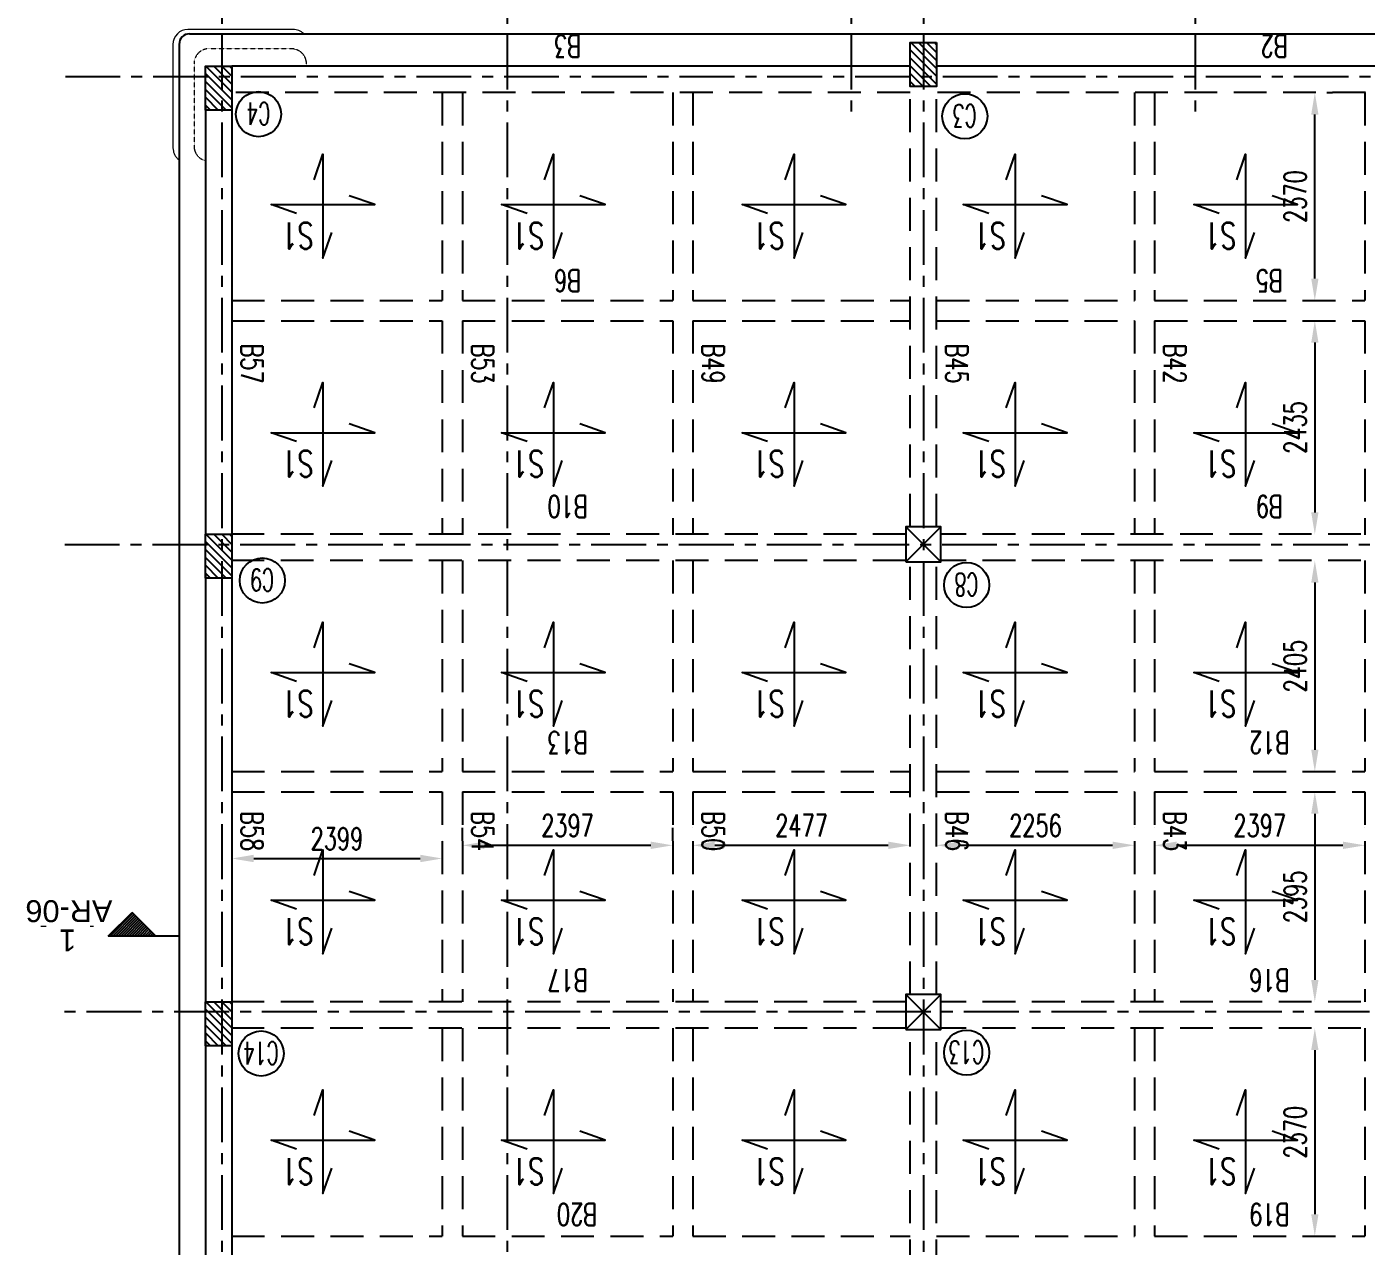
# Model space of a CAD drawing. Header units: millimetres. Extents: x 2659630 to 6742168, y -2425387 to -732288.
# Drawn here: x 3353253 to 3368520, y -1251713 to -1237813 of the extents above; entities that cross this region are included whole.
import ezdxf
from ezdxf.enums import TextEntityAlignment as Align

# ---------------------------------------------------------------- set-up
doc = ezdxf.new("R2010")
doc.units = ezdxf.units.MM
doc.header["$PDMODE"] = 35
doc.header["$PDSIZE"] = -25
for name, pattern in [('CENTER', [2, 1.25, -0.25, 0.25, -0.25]), ('HIDDEN2', [0.1875, 0.125, -0.0625]), ('Overhead', [3.96875, 2.38125, -1.5875])]:
    doc.linetypes.add(name, pattern=pattern)
for name, color, linetype in [('A-CORNICE', 20, 'Continuous'), ('S-BEAM INNER', 4, 'HIDDEN2'), ('S-BEAM NO', 3, 'Continuous'), ('S-BEAM OUTER', 4, 'Continuous'), ('S-COLUMN', 1, 'Continuous'), ('S-COLUMN CIRCLE', 9, 'Continuous'), ('S-COLUMN HATCH', 8, 'Continuous'), ('S-COLUMN NO', 2, 'Continuous'), ('S-GRIDE LINE', 8, 'CENTER'), ('S-SECTION MARK', 1, 'Continuous'), ('S-SLAB MARK', 3, 'Continuous'), ('S-SLAB NO', 3, 'Continuous')]:
    doc.layers.add(name, color=color, linetype=linetype)
for name, color, linetype, lineweight in [('A-FLOR-OVHD', 1, 'Overhead', 18), ('A-PLASTER', 50, 'Continuous', 0), ('G-ANNO-SYMB', 111, 'Continuous', 9)]:
    doc.layers.add(name, color=color, linetype=linetype, lineweight=lineweight)
doc.styles.add('Arial_1', font='arial.ttf', dxfattribs={"height": 98.353293})
doc.styles.add('ROMANS', font='r.shx', dxfattribs={"width": 0.7})
doc.dimstyles.new('dim100', dxfattribs={"dimtxt": 250, "dimasz": 250, "dimexe": 200, "dimexo": 200, "dimgap": 100, "dimtad": 1, "dimdec": 0, "dimrnd": 1, "dimzin": 0, "dimdsep": 46, "dimtxsty": 'ROMANS', "dimcen": 0, "dimclrd": 5, "dimclre": 5, "dimclrt": 4, "dimadec": 0, "dimazin": 0, "dimtfac": 1, "dimtdec": 0, "dimtix": 1, "dimtofl": 0, "dimtmove": 2, "dimatfit": 3, "dimfxl": 1, "dimtolj": 1, "dimtzin": 0, "dimlwd": -1, "dimlwe": -1, "dimarcsym": 0})
pattern_1 = [(45, (3279856.331, -1250016.684), (-15.2387667, 15.2387667), [])]

# ---------------------------------------------------------------- blocks, each defined once
blk = doc.blocks.new('*D2134')
at = {"layer": 'Defpoints', "color": 0, "ltscale": 1200}
for p in [(3367934, -1243898), (3367934, -1246303), (3367934, -1246303)]:
    blk.add_point(p, dxfattribs=at)
at = {"layer": 'S-COLUMN NO', "color": 5, "ltscale": 2500}
for p, q in [((3368134, -1243898), (3368134, -1243898)), ((3367934, -1244148), (3367934, -1246053)), ((3368134, -1246303), (3368134, -1246303))]:
    blk.add_line(p, q, dxfattribs=at)
at = {"layer": 'S-COLUMN NO', "color": 5, "ltscale": 1200}
for points in [[(3367976, -1244148), (3367893, -1244148), (3367934, -1243898)], [(3367893, -1246053), (3367976, -1246053), (3367934, -1246303)]]:
    blk.add_solid(points, dxfattribs=at)
at = {"layer": 'S-COLUMN NO', "color": 4, "ltscale": 1200, "insert": (3367709, -1245100), "char_height": 250, "attachment_point": 5, "rotation": 90, "style": 'ROMANS'}
blk.add_mtext('\\A1;2405', dxfattribs=at)
blk = doc.blocks.new('*D2132')
at = {"layer": 'Defpoints', "color": 0, "ltscale": 1200}
for p in [(3367870, -1238563), (3367934, -1238563), (3367870, -1240933)]:
    blk.add_point(p, dxfattribs=at)
at = {"layer": 'S-COLUMN NO', "color": 5, "ltscale": 2500}
for p, q in [((3368070, -1238563), (3368134, -1238563)), ((3367934, -1240683), (3367934, -1238813)), ((3368070, -1240933), (3368134, -1240933))]:
    blk.add_line(p, q, dxfattribs=at)
at = {"layer": 'S-COLUMN NO', "color": 5, "ltscale": 1200}
for points in [[(3367976, -1238813), (3367893, -1238813), (3367934, -1238563)], [(3367893, -1240683), (3367976, -1240683), (3367934, -1240933)]]:
    blk.add_solid(points, dxfattribs=at)
at = {"layer": 'S-COLUMN NO', "color": 4, "ltscale": 1200, "insert": (3367709, -1239748), "char_height": 250, "attachment_point": 5, "rotation": 90, "style": 'ROMANS'}
blk.add_mtext('\\A1;2370', dxfattribs=at)
blk = doc.blocks.new('*D2133')
at = {"layer": 'Defpoints', "color": 0, "ltscale": 1200}
for p in [(3367934, -1241163), (3367934, -1243598), (3367934, -1243598)]:
    blk.add_point(p, dxfattribs=at)
at = {"layer": 'S-COLUMN NO', "color": 5, "ltscale": 2500}
for p, q in [((3368134, -1241163), (3368134, -1241163)), ((3367934, -1241413), (3367934, -1243348)), ((3368134, -1243598), (3368134, -1243598))]:
    blk.add_line(p, q, dxfattribs=at)
at = {"layer": 'S-COLUMN NO', "color": 5, "ltscale": 1200}
for points in [[(3367976, -1241413), (3367893, -1241413), (3367934, -1241163)], [(3367893, -1243348), (3367976, -1243348), (3367934, -1243598)]]:
    blk.add_solid(points, dxfattribs=at)
at = {"layer": 'S-COLUMN NO', "color": 4, "ltscale": 1200, "insert": (3367709, -1242380), "char_height": 250, "attachment_point": 5, "rotation": 90, "style": 'ROMANS'}
blk.add_mtext('\\A1;2435', dxfattribs=at)
blk = doc.blocks.new('*D2135')
at = {"layer": 'Defpoints', "color": 0, "ltscale": 1200}
for p in [(3367934, -1246533), (3367934, -1248928), (3367934, -1248928)]:
    blk.add_point(p, dxfattribs=at)
at = {"layer": 'S-COLUMN NO', "color": 5, "ltscale": 2500}
for p, q in [((3368134, -1246533), (3368134, -1246533)), ((3367934, -1246783), (3367934, -1248678)), ((3368134, -1248928), (3368134, -1248928))]:
    blk.add_line(p, q, dxfattribs=at)
at = {"layer": 'S-COLUMN NO', "color": 5, "ltscale": 1200}
for points in [[(3367976, -1246783), (3367893, -1246783), (3367934, -1246533)], [(3367893, -1248678), (3367976, -1248678), (3367934, -1248928)]]:
    blk.add_solid(points, dxfattribs=at)
at = {"layer": 'S-COLUMN NO', "color": 4, "ltscale": 1200, "insert": (3367709, -1247730), "char_height": 250, "attachment_point": 5, "rotation": 90, "style": 'ROMANS'}
blk.add_mtext('\\A1;2395', dxfattribs=at)
blk = doc.blocks.new('*D2136')
at = {"layer": 'Defpoints', "color": 0, "ltscale": 1200}
for p in [(3367934, -1249228), (3367934, -1251598), (3367934, -1251598)]:
    blk.add_point(p, dxfattribs=at)
at = {"layer": 'S-COLUMN NO', "color": 5, "ltscale": 2500}
for p, q in [((3368134, -1249228), (3368134, -1249228)), ((3367934, -1249478), (3367934, -1251348)), ((3368134, -1251598), (3368134, -1251598))]:
    blk.add_line(p, q, dxfattribs=at)
at = {"layer": 'S-COLUMN NO', "color": 5, "ltscale": 1200}
for points in [[(3367976, -1249478), (3367893, -1249478), (3367934, -1249228)], [(3367893, -1251348), (3367976, -1251348), (3367934, -1251598)]]:
    blk.add_solid(points, dxfattribs=at)
at = {"layer": 'S-COLUMN NO', "color": 4, "ltscale": 1200, "insert": (3367709, -1250413), "char_height": 250, "attachment_point": 5, "rotation": 90, "style": 'ROMANS'}
blk.add_mtext('\\A1;2370', dxfattribs=at)
blk = doc.blocks.new('*D2138')
at = {"layer": 'Defpoints', "color": 0, "ltscale": 1200}
for p in [(3355589, -1247293), (3357988, -1247293), (3357988, -1247293)]:
    blk.add_point(p, dxfattribs=at)
at = {"layer": 'S-COLUMN NO', "color": 5, "ltscale": 1200}
for p, q in [((3355589, -1247093), (3355589, -1247093)), ((3357988, -1247093), (3357988, -1247093)), ((3355839, -1247293), (3357738, -1247293))]:
    blk.add_line(p, q, dxfattribs=at)
for points in [[(3355839, -1247251), (3355839, -1247335), (3355589, -1247293)], [(3357738, -1247335), (3357738, -1247251), (3357988, -1247293)]]:
    blk.add_solid(points, dxfattribs=at)
at = {"layer": 'S-COLUMN NO', "color": 4, "ltscale": 1200, "insert": (3356788, -1247068), "char_height": 250, "attachment_point": 5, "style": 'ROMANS'}
blk.add_mtext('\\A1;2399', dxfattribs=at)
blk = doc.blocks.new('*D2139')
at = {"layer": 'Defpoints', "color": 0, "ltscale": 1200}
for p in [(3360615, -1247143), (3358218, -1247293), (3360615, -1247293)]:
    blk.add_point(p, dxfattribs=at)
at = {"layer": 'S-COLUMN NO', "color": 5, "ltscale": 1200}
for p, q in [((3358218, -1247093), (3358218, -1246943)), ((3360615, -1247093), (3360615, -1246943)), ((3358468, -1247143), (3360365, -1247143))]:
    blk.add_line(p, q, dxfattribs=at)
for points in [[(3358468, -1247101), (3358468, -1247185), (3358218, -1247143)], [(3360365, -1247185), (3360365, -1247101), (3360615, -1247143)]]:
    blk.add_solid(points, dxfattribs=at)
at = {"layer": 'S-COLUMN NO', "color": 4, "ltscale": 1200, "insert": (3359416, -1246918), "char_height": 250, "attachment_point": 5, "style": 'ROMANS'}
blk.add_mtext('\\A1;2397', dxfattribs=at)
blk = doc.blocks.new('*D2140')
at = {"layer": 'Defpoints', "color": 0, "ltscale": 1200}
for p in [(3360845, -1247143), (3363322, -1247143), (3363322, -1247143)]:
    blk.add_point(p, dxfattribs=at)
at = {"layer": 'S-COLUMN NO', "color": 5, "ltscale": 1200}
for p, q in [((3360845, -1246943), (3360845, -1246943)), ((3363322, -1246943), (3363322, -1246943)), ((3361095, -1247143), (3363072, -1247143))]:
    blk.add_line(p, q, dxfattribs=at)
for points in [[(3361095, -1247101), (3361095, -1247185), (3360845, -1247143)], [(3363072, -1247185), (3363072, -1247101), (3363322, -1247143)]]:
    blk.add_solid(points, dxfattribs=at)
at = {"layer": 'S-COLUMN NO', "color": 4, "ltscale": 1200, "insert": (3362084, -1246918), "char_height": 250, "attachment_point": 5, "style": 'ROMANS'}
blk.add_mtext('\\A1;2477', dxfattribs=at)
blk = doc.blocks.new('*D2141')
at = {"layer": 'Defpoints', "color": 0, "ltscale": 1200}
for p in [(3363622, -1247143), (3365878, -1247143), (3365878, -1247143)]:
    blk.add_point(p, dxfattribs=at)
at = {"layer": 'S-COLUMN NO', "color": 5, "ltscale": 1200}
for p, q in [((3363622, -1246943), (3363622, -1246943)), ((3365878, -1246943), (3365878, -1246943)), ((3363872, -1247143), (3365628, -1247143))]:
    blk.add_line(p, q, dxfattribs=at)
for points in [[(3363872, -1247101), (3363872, -1247185), (3363622, -1247143)], [(3365628, -1247185), (3365628, -1247101), (3365878, -1247143)]]:
    blk.add_solid(points, dxfattribs=at)
at = {"layer": 'S-COLUMN NO', "color": 4, "ltscale": 1200, "insert": (3364750, -1246918), "char_height": 250, "attachment_point": 5, "style": 'ROMANS'}
blk.add_mtext('\\A1;2256', dxfattribs=at)
blk = doc.blocks.new('*D2142')
at = {"layer": 'Defpoints', "color": 0, "ltscale": 1200}
for p in [(3366108, -1247143), (3368505, -1247143), (3368505, -1247143)]:
    blk.add_point(p, dxfattribs=at)
at = {"layer": 'S-COLUMN NO', "color": 5, "ltscale": 1200}
for p, q in [((3366108, -1246943), (3366108, -1246943)), ((3368505, -1246943), (3368505, -1246943)), ((3366358, -1247143), (3368255, -1247143))]:
    blk.add_line(p, q, dxfattribs=at)
for points in [[(3366358, -1247101), (3366358, -1247185), (3366108, -1247143)], [(3368255, -1247185), (3368255, -1247101), (3368505, -1247143)]]:
    blk.add_solid(points, dxfattribs=at)
at = {"layer": 'S-COLUMN NO', "color": 4, "ltscale": 1200, "insert": (3367306, -1246918), "char_height": 250, "attachment_point": 5, "style": 'ROMANS'}
blk.add_mtext('\\A1;2397', dxfattribs=at)

msp = doc.modelspace()

# ---------------------------------------------------------------- hatches: boundary and pattern name
at = {"layer": 'S-COLUMN HATCH', "true_color": 0x939598}
h = msp.add_hatch(dxfattribs=at)
h.set_pattern_fill('ANSI31', color=252, scale=20, angle=90)
h.set_pattern_definition([(135, (4238251.79, 2412323.825), (-44.9012806, -44.9012806), [])])
h.paths.add_polyline_path([(3363621.649, -1237992.899), (3363621.649, -1238492.898), (3363321.647, -1238492.898), (3363321.647, -1237992.899)])
h = msp.add_hatch(dxfattribs=at)
h.set_pattern_fill('ANSI31', color=252, scale=20, angle=90)
h.set_pattern_definition([(135, (4230219.09, 2412053.825), (-44.9012806, -44.9012806), [])])
h.paths.add_polyline_path([(3355588.95, -1238262.898), (3355588.95, -1238762.897), (3355288.947, -1238762.897), (3355288.947, -1238262.898)])
h = msp.add_hatch(dxfattribs=at)
h.set_pattern_fill('ANSI31', color=252, scale=20, angle=90)
h.set_pattern_definition([(135, (4230219.094, 2406718.825), (-44.9012806, -44.9012806), [])])
h.paths.add_polyline_path([(3355588.952, -1243597.899), (3355588.952, -1244097.898), (3355288.95, -1244097.898), (3355288.95, -1243597.899)])
h = msp.add_hatch(dxfattribs=at)
h.set_pattern_fill('ANSI31', color=252, scale=20, angle=90)
h.set_pattern_definition([(135, (4230219.09, 2401388.827), (-44.9012806, -44.9012806), [])])
h.paths.add_polyline_path([(3355588.945, -1248927.897), (3355588.945, -1249427.896), (3355288.943, -1249427.896), (3355288.943, -1248927.897)])
at = {"layer": 'S-SECTION MARK', "ltscale": 5}
h = msp.add_hatch(dxfattribs=at)
h.set_pattern_fill('ANSI31', color=256, scale=172.406964, angle=360, style=0)
h.set_pattern_definition(pattern_1)
h.paths.add_polyline_path([(3354453.472, -1247910.576), (3354181.607, -1248177.705), (3354725.337, -1248177.705)])
h = msp.add_hatch(dxfattribs=at)
h.set_pattern_fill('ANSI31', color=256, scale=172.406964, angle=360, style=0)
h.set_pattern_definition(pattern_1)
h.paths.add_polyline_path([(3354453.472, -1247910.576), (3354181.607, -1248177.705), (3354725.337, -1248177.705)])
h = msp.add_hatch(dxfattribs=at)
h.set_pattern_fill('ANSI31', color=256, scale=172.406964, angle=360, style=0)
h.set_pattern_definition(pattern_1)
h.paths.add_polyline_path([(3354453.472, -1247910.576), (3354181.607, -1248177.705), (3354725.337, -1248177.705)])

# ---------------------------------------------------------------- linework, layer by layer
at = {"layer": 'A-CORNICE'}
for p, q in [((3354988.947, -1238012.899), (3354988.947, -1254742.901)), ((3355108.947, -1237892.899), (3379838.947, -1237892.899))]:
    msp.add_line(p, q, dxfattribs=at)
msp.add_arc((3355108.947, -1238012.899), 120, 90, 180, dxfattribs=at)
at = {"layer": 'A-FLOR-OVHD'}
for p, q in [((3356268.947, -1238062.888), (3355328.948, -1238062.899)), ((3355158.948, -1238232.899), (3355158.948, -1239172.899)), ((3355358.942, -1238262.899), (3356438.947, -1238262.889)), ((3356438.947, -1238262.889), (3356438.947, -1238262.888))]:
    msp.add_line(p, q, dxfattribs=at)
for centre, radius, start, end in [((3355328.948, -1238232.899), 170, 90, 180), ((3356267.509, -1238236.361), 173.479, 351.2041546, 89.5249185), ((3355328.948, -1239172.899), 170, 180, 256.3909364)]:
    msp.add_arc(centre, radius, start, end, dxfattribs=at)
at = {"layer": 'A-PLASTER'}
for p, q in [((3356288.948, -1237842.888), (3355088.947, -1237842.899)), ((3354918.947, -1238012.899), (3354918.947, -1239192.899))]:
    msp.add_line(p, q, dxfattribs=at)
for centre, start, end in [((3355088.947, -1238012.899), 90, 179.9999641), ((3356288.948, -1238012.889), 44.9010425, 90), ((3355088.947, -1239192.899), 180, 192.8571424), ((3355088.947, -1239192.899), 192.857143, 205.7142848), ((3355088.947, -1239192.899), 205.714286, 218.5714275), ((3355088.947, -1239192.899), 218.5714313, 231.428572), ((3355088.947, -1239192.899), 231.4285731, 233.9681214)]:
    msp.add_arc(centre, 170, start, end, dxfattribs=at)
at = {"layer": 'G-ANNO-SYMB'}
msp.add_line((3354012.338, -1248069.905), (3353412.338, -1248069.905), dxfattribs=at)
at = {"layer": 'S-BEAM INNER', "ltscale": 3000}
for p, q in [((3363322.333, -1238562.896), (3355588.95, -1238562.898)), ((3357987.864, -1238562.898), (3357987.864, -1240932.752)), ((3358217.864, -1238562.898), (3358217.864, -1240932.752)), ((3360615.069, -1238562.897), (3360615.069, -1240932.752)), ((3360845.069, -1238562.897), (3360845.069, -1240932.752)), ((3363322.333, -1243512.898), (3363322.333, -1238492.896)), ((3363622.333, -1243512.898), (3363622.333, -1238492.896)), ((3371322.4, -1238562.898), (3363622.333, -1238562.898)), ((3365877.865, -1238562.898), (3365877.865, -1240932.752)), ((3366107.865, -1238562.898), (3366107.865, -1240932.752)), ((3368505.07, -1238562.898), (3368505.07, -1240932.752)), ((3355588.947, -1240932.752), (3357987.864, -1240932.752)), ((3358217.864, -1240932.752), (3360615.069, -1240932.752)), ((3360845.069, -1240932.752), (3363322.333, -1240932.752)), ((3363622.333, -1240932.752), (3365877.865, -1240932.752)), ((3366107.865, -1240932.752), (3368505.07, -1240932.752)), ((3355588.947, -1241162.752), (3357987.864, -1241162.752)), ((3357987.864, -1241162.752), (3357987.864, -1243602.754)), ((3358217.864, -1241162.752), (3360615.069, -1241162.752)), ((3358217.864, -1241162.752), (3358217.864, -1243602.754)), ((3360615.069, -1241162.752), (3360615.069, -1243602.754)), ((3360845.069, -1241162.752), (3360845.069, -1243602.754)), ((3360845.069, -1241162.752), (3363322.333, -1241162.752)), ((3363622.333, -1241162.752), (3365877.865, -1241162.752)), ((3365877.865, -1241162.752), (3365877.865, -1243602.754)), ((3366107.865, -1241162.752), (3368505.07, -1241162.752)), ((3366107.865, -1241162.752), (3366107.865, -1243602.754)), ((3368505.07, -1241162.752), (3368505.07, -1243602.754)), ((3363272.333, -1243597.899), (3355588.947, -1243597.899)), ((3371272.4, -1243597.899), (3363672.333, -1243597.899)), ((3363272.333, -1243897.899), (3355588.952, -1243897.899)), ((3357987.864, -1243897.899), (3357987.864, -1246302.75)), ((3358217.864, -1243897.899), (3358217.864, -1246302.75)), ((3360615.069, -1243897.899), (3360615.069, -1246302.75)), ((3360845.069, -1243897.899), (3360845.069, -1246302.75)), ((3363322.333, -1248842.898), (3363322.333, -1243912.898)), ((3363622.333, -1248842.898), (3363622.333, -1243912.898)), ((3371272.4, -1243897.899), (3363672.333, -1243897.899)), ((3365877.865, -1243897.899), (3365877.865, -1246302.75)), ((3366107.865, -1243897.899), (3366107.865, -1246302.75)), ((3368505.07, -1243897.899), (3368505.07, -1246302.75)), ((3355588.938, -1246302.75), (3357987.864, -1246302.75)), ((3358217.864, -1246302.75), (3360615.069, -1246302.75)), ((3360845.069, -1246302.75), (3363322.333, -1246302.75)), ((3363622.333, -1246302.75), (3365877.865, -1246302.75)), ((3366107.865, -1246302.75), (3368505.07, -1246302.75)), ((3355588.938, -1246532.75), (3357987.864, -1246532.75)), ((3357987.864, -1246532.75), (3357987.864, -1248927.897)), ((3358217.864, -1246532.75), (3358217.864, -1248927.897)), ((3358217.864, -1246532.75), (3360615.069, -1246532.75)), ((3360615.069, -1246532.75), (3360615.069, -1248927.897)), ((3360845.069, -1246532.75), (3363322.333, -1246532.75)), ((3360845.069, -1246532.75), (3360845.069, -1248927.897)), ((3363622.333, -1246532.75), (3365877.865, -1246532.75)), ((3365877.865, -1246532.75), (3365877.865, -1248927.897)), ((3366107.865, -1246532.75), (3366107.865, -1248927.897)), ((3366107.865, -1246532.75), (3368505.07, -1246532.75)), ((3368505.07, -1246532.75), (3368505.07, -1248927.897)), ((3363272.333, -1248927.897), (3355588.945, -1248927.897)), ((3371272.4, -1248927.897), (3363672.333, -1248927.897)), ((3363272.333, -1249227.896), (3355588.945, -1249227.896)), ((3357987.864, -1249227.896), (3357987.864, -1251597.754)), ((3358217.864, -1249227.896), (3358217.864, -1251597.754)), ((3360615.069, -1249227.896), (3360615.069, -1251597.754)), ((3360845.069, -1249227.896), (3360845.069, -1251597.754)), ((3363322.333, -1254262.707), (3363322.333, -1249242.898)), ((3363622.333, -1254262.707), (3363622.333, -1249242.898)), ((3371272.4, -1249227.896), (3363672.333, -1249227.896)), ((3365877.865, -1249227.896), (3365877.865, -1251597.754)), ((3366107.865, -1249227.896), (3366107.865, -1251597.754)), ((3368505.07, -1249227.896), (3368505.07, -1251597.754)), ((3355588.945, -1251597.754), (3357987.864, -1251597.754)), ((3358217.864, -1251597.754), (3360615.069, -1251597.754)), ((3360845.069, -1251597.754), (3363322.333, -1251597.754)), ((3363622.333, -1251597.754), (3365877.865, -1251597.754)), ((3366107.865, -1251597.754), (3368505.07, -1251597.754))]:
    msp.add_line(p, q, dxfattribs=at)
at = {"layer": 'S-BEAM OUTER', "ltscale": 2500}
for p, q in [((3363321.647, -1238262.896), (3355588.983, -1238262.898)), ((3371321.714, -1238262.898), (3363621.649, -1238262.898)), ((3355288.947, -1238712.898), (3355288.947, -1243597.899)), ((3355588.947, -1238762.897), (3355588.947, -1243597.899)), ((3355288.938, -1244047.896), (3355288.938, -1248927.897)), ((3355588.938, -1244097.898), (3355588.938, -1248927.897)), ((3355288.945, -1249307.897), (3355288.945, -1254042.9)), ((3355588.945, -1249357.897), (3355588.945, -1254042.9))]:
    msp.add_line(p, q, dxfattribs=at)
at = {"layer": 'S-COLUMN', "color": 1}
for p, q in [((3363672.342, -1243912.908), (3363272.333, -1243512.898)), ((3363272.333, -1243912.922), (3363672.347, -1243512.908)), ((3363272.345, -1249242.91), (3363672.345, -1248842.91)), ((3363672.345, -1249242.91), (3363272.345, -1248842.91))]:
    msp.add_line(p, q, dxfattribs=at)
for points in [[(3363621.649, -1237992.899), (3363621.649, -1238492.898), (3363321.647, -1238492.898), (3363321.647, -1237992.899)], [(3355588.95, -1238262.898), (3355588.95, -1238762.897), (3355288.947, -1238762.897), (3355288.947, -1238262.898)], [(3355588.952, -1243597.899), (3355588.952, -1244097.898), (3355288.95, -1244097.898), (3355288.95, -1243597.899)], [(3363272.333, -1243912.898), (3363672.333, -1243912.898), (3363672.333, -1243512.898), (3363272.333, -1243512.898)], [(3363272.333, -1249242.898), (3363672.333, -1249242.898), (3363672.333, -1248842.898), (3363272.333, -1248842.898)], [(3355588.945, -1248927.897), (3355588.945, -1249427.896), (3355288.943, -1249427.896), (3355288.943, -1248927.897)]]:
    msp.add_lwpolyline(points, close=True, dxfattribs=at)
at = {"layer": 'S-COLUMN CIRCLE'}
for centre in [(3355894.167, -1238808.427), (3363944.855, -1238832.82), (3355937.002, -1244123.879), (3363964.948, -1244175.674), (3355923.731, -1249516.471), (3363964.948, -1249505.674)]:
    msp.add_circle(centre, 257.143, dxfattribs=at)
at = {"layer": 'S-GRIDE LINE', "ltscale": 500}
for p, q in [((3355473.942, -1236902.174), (3355473.942, -1259531.353)), ((3358728.942, -1236902.174), (3358728.942, -1259531.353)), ((3362648.942, -1236902.174), (3362648.942, -1238902.174)), ((3363472.333, -1236902.174), (3363472.333, -1259342.194)), ((3366568.942, -1236902.174), (3366568.942, -1238902.174)), ((3353693.328, -1238377.898), (3385558.568, -1238377.898)), ((3353686.015, -1243712.898), (3385558.568, -1243712.898)), ((3385558.568, -1249042.898), (3353683.337, -1249042.898))]:
    msp.add_line(p, q, dxfattribs=at)
at = {"layer": 'S-SECTION MARK'}
for p, q in [((3354181.607, -1248177.705), (3354453.472, -1247910.576)), ((3354725.337, -1248177.705), (3354453.472, -1247910.576)), ((3354725.337, -1248177.705), (3354453.472, -1247910.576)), ((3354725.337, -1248177.705), (3354453.472, -1247910.576)), ((3354994.464, -1248177.705), (3354181.607, -1248177.705)), ((3354994.464, -1248177.705), (3354181.607, -1248177.705)), ((3354994.464, -1248177.705), (3354181.607, -1248177.705))]:
    msp.add_line(p, q, dxfattribs=at)
at = {"layer": 'S-SLAB MARK'}
for points in [[(3356526.755, -1239556.421), (3356628.111, -1239265.718), (3356628.111, -1240448.576), (3356729.467, -1240157.873)], [(3359153.96, -1239556.421), (3359255.316, -1239265.718), (3359255.316, -1240448.576), (3359356.672, -1240157.873)], [(3361896.225, -1239556.421), (3361997.581, -1239265.718), (3361997.581, -1240448.576), (3362098.937, -1240157.873)], [(3364416.756, -1239556.421), (3364518.112, -1239265.718), (3364518.112, -1240448.576), (3364619.467, -1240157.873)], [(3367043.96, -1239556.421), (3367145.316, -1239265.718), (3367145.316, -1240448.576), (3367246.672, -1240157.873)], [(3356327.385, -1239940.855), (3356036.682, -1239839.499), (3357219.54, -1239839.499), (3356928.837, -1239738.143)], [(3358954.589, -1239940.855), (3358663.887, -1239839.499), (3359846.744, -1239839.499), (3359556.042, -1239738.143)], [(3361696.855, -1239940.855), (3361406.153, -1239839.499), (3362589.01, -1239839.499), (3362298.308, -1239738.143)], [(3364217.385, -1239940.855), (3363926.683, -1239839.499), (3365109.54, -1239839.499), (3364818.838, -1239738.143)], [(3366844.59, -1239940.855), (3366553.888, -1239839.499), (3367736.745, -1239839.499), (3367446.043, -1239738.143)], [(3356526.755, -1242156.422), (3356628.111, -1241865.72), (3356628.111, -1243048.577), (3356729.467, -1242757.874)], [(3359153.96, -1242156.422), (3359255.316, -1241865.72), (3359255.316, -1243048.577), (3359356.672, -1242757.874)], [(3361896.225, -1242156.422), (3361997.581, -1241865.72), (3361997.581, -1243048.577), (3362098.937, -1242757.874)], [(3364416.756, -1242156.422), (3364518.112, -1241865.72), (3364518.112, -1243048.577), (3364619.467, -1242757.874)], [(3367043.96, -1242156.422), (3367145.316, -1241865.72), (3367145.316, -1243048.577), (3367246.672, -1242757.874)], [(3356327.385, -1242540.856), (3356036.682, -1242439.501), (3357219.54, -1242439.501), (3356928.837, -1242338.145)], [(3358954.589, -1242540.856), (3358663.887, -1242439.501), (3359846.744, -1242439.501), (3359556.042, -1242338.145)], [(3361696.855, -1242540.856), (3361406.153, -1242439.501), (3362589.01, -1242439.501), (3362298.308, -1242338.145)], [(3364217.385, -1242540.856), (3363926.683, -1242439.501), (3365109.54, -1242439.501), (3364818.838, -1242338.145)], [(3366844.59, -1242540.856), (3366553.888, -1242439.501), (3367736.745, -1242439.501), (3367446.043, -1242338.145)], [(3356526.755, -1244891.421), (3356628.111, -1244600.719), (3356628.111, -1245783.576), (3356729.467, -1245492.874)], [(3359153.96, -1244891.421), (3359255.316, -1244600.719), (3359255.316, -1245783.576), (3359356.672, -1245492.874)], [(3361896.225, -1244891.421), (3361997.581, -1244600.719), (3361997.581, -1245783.576), (3362098.937, -1245492.874)], [(3364416.756, -1244891.421), (3364518.112, -1244600.719), (3364518.112, -1245783.576), (3364619.467, -1245492.874)], [(3367043.96, -1244891.421), (3367145.316, -1244600.719), (3367145.316, -1245783.576), (3367246.672, -1245492.874)], [(3356327.385, -1245275.856), (3356036.682, -1245174.5), (3357219.54, -1245174.5), (3356928.837, -1245073.144)], [(3358954.589, -1245275.856), (3358663.887, -1245174.5), (3359846.744, -1245174.5), (3359556.042, -1245073.144)], [(3361696.855, -1245275.856), (3361406.153, -1245174.5), (3362589.01, -1245174.5), (3362298.308, -1245073.144)], [(3364217.385, -1245275.856), (3363926.683, -1245174.5), (3365109.54, -1245174.5), (3364818.838, -1245073.144)], [(3366844.59, -1245275.856), (3366553.888, -1245174.5), (3367736.745, -1245174.5), (3367446.043, -1245073.144)], [(3356526.755, -1247486.42), (3356628.111, -1247195.718), (3356628.111, -1248378.575), (3356729.467, -1248087.873)], [(3359153.96, -1247486.42), (3359255.316, -1247195.718), (3359255.316, -1248378.575), (3359356.672, -1248087.873)], [(3361896.225, -1247486.42), (3361997.581, -1247195.718), (3361997.581, -1248378.575), (3362098.937, -1248087.873)], [(3364416.756, -1247486.42), (3364518.112, -1247195.718), (3364518.112, -1248378.575), (3364619.467, -1248087.873)], [(3367043.96, -1247486.42), (3367145.316, -1247195.718), (3367145.316, -1248378.575), (3367246.672, -1248087.873)], [(3356327.385, -1247870.855), (3356036.682, -1247769.499), (3357219.54, -1247769.499), (3356928.837, -1247668.143)], [(3358954.589, -1247870.855), (3358663.887, -1247769.499), (3359846.744, -1247769.499), (3359556.042, -1247668.143)], [(3361696.855, -1247870.855), (3361406.153, -1247769.499), (3362589.01, -1247769.499), (3362298.308, -1247668.143)], [(3364217.385, -1247870.855), (3363926.683, -1247769.499), (3365109.54, -1247769.499), (3364818.838, -1247668.143)], [(3366844.59, -1247870.855), (3366553.888, -1247769.499), (3367736.745, -1247769.499), (3367446.043, -1247668.143)], [(3356526.755, -1250221.418), (3356628.111, -1249930.716), (3356628.111, -1251113.573), (3356729.467, -1250822.871)], [(3359153.96, -1250221.418), (3359255.316, -1249930.716), (3359255.316, -1251113.573), (3359356.672, -1250822.871)], [(3361896.225, -1250221.418), (3361997.581, -1249930.716), (3361997.581, -1251113.573), (3362098.937, -1250822.871)], [(3364416.756, -1250221.418), (3364518.112, -1249930.716), (3364518.112, -1251113.573), (3364619.467, -1250822.871)], [(3367043.96, -1250221.418), (3367145.316, -1249930.716), (3367145.316, -1251113.573), (3367246.672, -1250822.871)], [(3356327.385, -1250605.853), (3356036.682, -1250504.497), (3357219.54, -1250504.497), (3356928.837, -1250403.141)], [(3358954.589, -1250605.853), (3358663.887, -1250504.497), (3359846.744, -1250504.497), (3359556.042, -1250403.141)], [(3361696.855, -1250605.853), (3361406.153, -1250504.497), (3362589.01, -1250504.497), (3362298.308, -1250403.141)], [(3364217.385, -1250605.853), (3363926.683, -1250504.497), (3365109.54, -1250504.497), (3364818.838, -1250403.141)], [(3366844.59, -1250605.853), (3366553.888, -1250504.497), (3367736.745, -1250504.497), (3367446.043, -1250403.141)]]:
    msp.add_lwpolyline(points, dxfattribs=at)

# ---------------------------------------------------------------- texts
at = {"layer": 'S-BEAM NO', "style": 'ROMANS', "width": 0.7}
for s, rotation, p in [('B3', 180, (3359416.642, -1238032.731, 0)), ('B2', 180, (3367470.853, -1238032.732, 0)), ('B6', 180, (3359416.642, -1240706.184, 0)), ('B5', 180, (3367414.986, -1240706.185, 0)), ('B57', 270, (3355819.98, -1241651.421, 0)), ('B53', 270, (3358448.897, -1241651.421, 0)), ('B49', 270, (3361076.102, -1241651.421, 0)), ('B45', 270, (3363853.366, -1241651.421, 0)), ('B42', 270, (3366338.898, -1241651.421, 0)), ('B10', 180, (3359416.642, -1243280.68, 0)), ('B9', 180, (3367414.986, -1243280.681, 0)), ('B13', 180, (3359416.642, -1245972.125, 0)), ('B12', 180, (3367414.981, -1245972.126, 0)), ('B58', 270, (3355819.985, -1246981.419, 0)), ('B54', 270, (3358448.902, -1246981.419, 0)), ('B50', 270, (3361076.107, -1246981.419, 0)), ('B46', 270, (3363853.371, -1246981.419, 0)), ('B43', 270, (3366338.903, -1246981.419, 0)), ('B17', 180, (3359416.642, -1248680.791, 0)), ('B16', 180, (3367414.981, -1248680.793, 0)), ('B20', 180, (3359525.045, -1251350.649, 0)), ('B19', 180, (3367415.045, -1251350.649, 0))]:
    msp.add_text(s, height=250, rotation=rotation, dxfattribs=at).set_placement(p, align=Align.MIDDLE_CENTER)
at = {"layer": 'S-COLUMN NO', "style": 'ROMANS', "width": 0.6}
for s, p in [('C4', (3355892.799, -1238802.896, 0)), ('C3', (3363943.486, -1238827.289, 0)), ('C9', (3355935.634, -1244118.348, 0)), ('C8', (3363963.579, -1244170.143, 0)), ('C14', (3355922.363, -1249510.941, 0)), ('C13', (3363963.579, -1249500.143, 0))]:
    msp.add_text(s, height=257.1429, rotation=180, dxfattribs=at).set_placement(p, align=Align.MIDDLE_CENTER)
at = {"layer": 'S-SLAB NO', "style": 'ROMANS', "width": 0.7}
for p in [(3356521.937, -1240042.482), (3359149.142, -1240042.482), (3361891.407, -1240042.482), (3364411.938, -1240042.482), (3367039.142, -1240042.482), (3356521.937, -1242642.483), (3359149.142, -1242642.483), (3361891.407, -1242642.483), (3364411.938, -1242642.483), (3367039.142, -1242642.483), (3356521.937, -1245377.483), (3359149.142, -1245377.483), (3361891.407, -1245377.483), (3364411.938, -1245377.483), (3367039.142, -1245377.483), (3356521.937, -1247972.482), (3359149.142, -1247972.482), (3361891.407, -1247972.482), (3364411.938, -1247972.482), (3367039.142, -1247972.482), (3356521.937, -1250707.48), (3359149.142, -1250707.48), (3361891.407, -1250707.48), (3364411.938, -1250707.48), (3367039.142, -1250707.48)]:
    msp.add_text('S1', height=300, rotation=180, dxfattribs=at).set_placement(p)

# ---------------------------------------------------------------- dimensions: what is measured, and where the dimension line sits
at = {"layer": 'S-COLUMN NO', "ltscale": 2500}
for base, p1, p2, picture, middle in [((3367934.368, -1238562.898), (3367869.737, -1240932.752), (3367869.737, -1238562.898), '*D2132', (3367709.368, -1239747.825)), ((3367934.368, -1243597.899), (3367934.368, -1241162.752), (3367934.368, -1243597.899), '*D2133', (3367709.368, -1242380.326)), ((3367934.368, -1246302.75), (3367934.368, -1243897.899), (3367934.368, -1246302.75), '*D2134', (3367709.368, -1245100.324)), ((3367934.368, -1248927.897), (3367934.368, -1246532.75), (3367934.368, -1248927.897), '*D2135', (3367709.368, -1247730.323)), ((3367934.368, -1251597.754), (3367934.368, -1249227.896), (3367934.368, -1251597.754), '*D2136', (3367709.368, -1250412.825))]:
    dim = msp.add_linear_dim(base=base, p1=p1, p2=p2, angle=270, dimstyle='dim100', dxfattribs=at)
    dim.commit()
    dim.dimension.update_dxf_attribs({"geometry": picture, "text_midpoint": middle})
at = {"layer": 'S-COLUMN NO', "ltscale": 1200}
for base, p1, p2, picture, middle in [((3360615.069, -1247143.012), (3358217.864, -1247293.054), (3360615.069, -1247293.054), '*D2139', (3359416.467, -1246918.012)), ((3363322.333, -1247143.012), (3360845.069, -1247143.012), (3363322.333, -1247143.012), '*D2140', (3362083.701, -1246918.012)), ((3365877.865, -1247143.012), (3363622.333, -1247143.012), (3365877.865, -1247143.012), '*D2141', (3364750.099, -1246918.012)), ((3368505.07, -1247143.012), (3366107.865, -1247143.012), (3368505.07, -1247143.012), '*D2142', (3367306.467, -1246918.012)), ((3357987.864, -1247293.054), (3355588.938, -1247293.054), (3357987.864, -1247293.054), '*D2138', (3356788.401, -1247068.054))]:
    dim = msp.add_linear_dim(base=base, p1=p1, p2=p2, dimstyle='dim100', dxfattribs=at)
    dim.commit()
    dim.dimension.update_dxf_attribs({"geometry": picture, "text_midpoint": middle})

# ---------------------------------------------------------------- next in the draw order: texts
at = {"layer": 'G-ANNO-SYMB', "insert": (3353718.167, -1248352.839), "char_height": 250.389, "width": 232.16303, "attachment_point": 2, "rotation": 180, "line_spacing_factor": 0.938532, "style": 'Arial_1', "bg_fill": 2}
msp.add_mtext('1', dxfattribs=at)

# ---------------------------------------------------------------- next in the draw order: texts
at = {"layer": 'G-ANNO-SYMB', "insert": (3353732.912, -1248018.616), "char_height": 250.3892, "width": 232.16303, "attachment_point": 2, "rotation": 180, "line_spacing_factor": 0.938532, "style": 'Arial_1', "bg_fill": 2}
msp.add_mtext('AR-06', dxfattribs=at)

doc.saveas('drawing.dxf')
